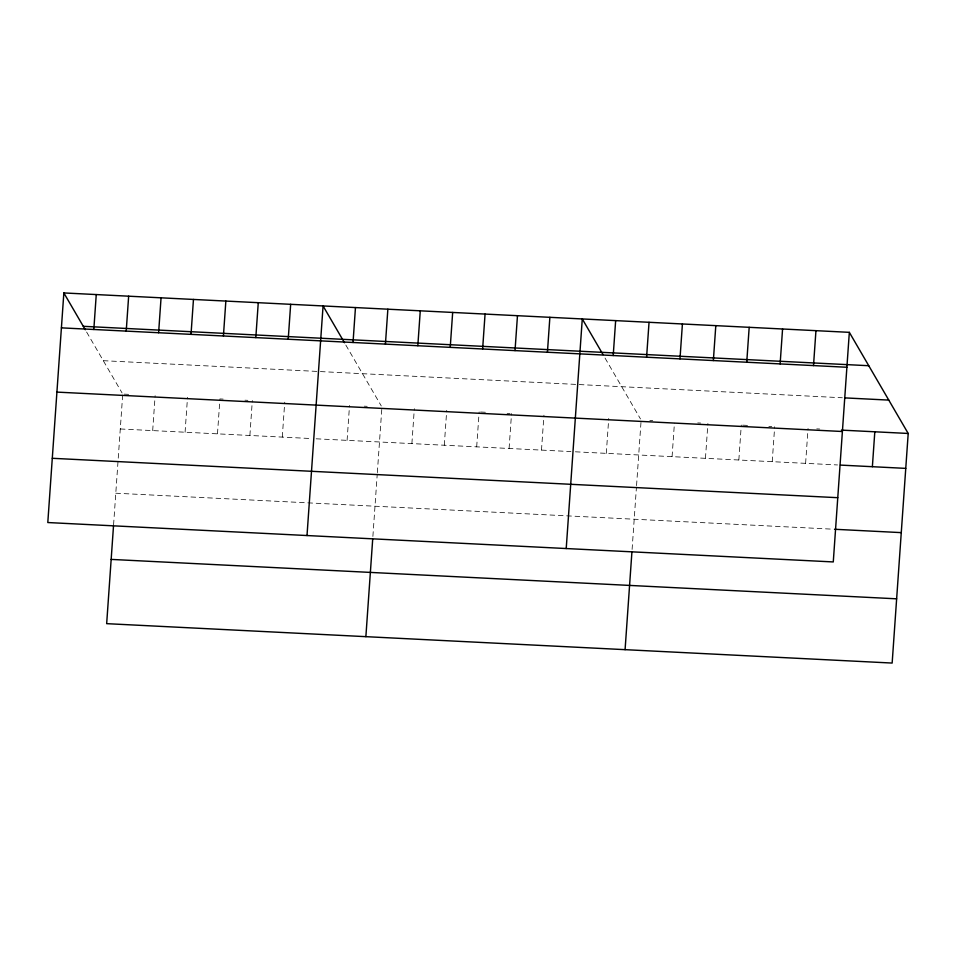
<?xml version="1.0" encoding="UTF-8"?>
<svg xmlns="http://www.w3.org/2000/svg" width="956" height="956" viewBox="0 0 956 956"><rect width="100%" height="100%" fill="white"/><g stroke="black" fill="none" stroke-linecap="round" stroke-linejoin="round"><path stroke-width="0.72" stroke-dasharray="4.78 3.58" d="M113.573 524.88L122.727 394.063M152.685 430.594L155.123 395.688M185.082 432.22L187.519 397.314M217.478 433.845L219.928 398.939L224.337 399.154M249.886 435.47L252.324 400.564M282.283 437.095L284.733 402.189M347.088 440.346L349.526 405.44M372.888 536.436L377.238 474.104M377.345 472.634L381.934 407.065M411.893 443.596L414.33 408.69M444.289 445.221L446.727 410.315M476.685 446.858L479.135 411.94M509.094 448.484L511.532 413.566M541.49 450.109L543.94 415.191M606.295 453.359L608.733 418.441M632.095 549.437L636.445 487.106M636.553 485.636L641.141 420.066M672.08 456.657L674.422 423.197M705.456 458.33L707.906 423.412M738.845 460.003L741.282 425.085M772.233 461.676L774.671 426.758M805.609 463.349L808.047 428.443M103.296 360.687L842.332 397.768M124.196 394.135L128.618 394.35M244.963 400.194L247.903 400.337M364.26 406.18L367.2 406.324M480.605 412.012L486.496 412.311M507.11 413.339L510.062 413.494M649.841 420.509L652.745 420.652M697.749 422.911L700.64 423.054M742.74 425.157L748.548 425.456M768.863 426.472L771.767 426.615M816.759 428.874L819.662 429.017M120.277 428.969L311.74 438.577M316.161 438.804L570.947 451.579M575.369 451.806L837.54 464.951M115.784 493.212L833.046 529.194M605.029 358.046L640.484 418.955M345.821 345.044L381.277 405.953M86.614 332.043L122.069 392.952"/><path stroke-width="1.43" d="M63.849 292.942L47.8 522.538L833.274 561.937L849.334 332.341L63.849 292.942L85.287 329.748M93.819 329.485L96.257 294.567M126.216 331.111L128.654 296.193M113.477 526.314L106.666 623.659L892.151 663.058L908.2 433.462L849.334 332.341M158.612 332.736L161.062 297.818M191.021 334.361L193.459 299.443M223.417 335.986L225.855 301.068M255.814 337.611L258.263 302.694M288.222 339.237L290.66 304.319M307.007 535.539L323.068 305.944L344.495 342.75M353.027 342.487L355.465 307.569M385.423 344.112L387.861 309.194M365.873 636.66L372.685 539.315M417.82 345.737L420.27 310.82M450.228 347.363L452.666 312.445M482.625 348.988L485.062 314.07M515.021 350.613L517.471 315.695M547.43 352.238L549.867 317.32M566.215 548.541L582.276 318.945L603.033 354.604M613.214 355.536L615.652 320.619M625.081 649.662L631.892 552.317M646.591 357.209L649.04 322.303M679.979 358.882L682.417 323.976M713.355 360.567L715.805 325.649M746.744 362.24L749.181 327.322M780.12 363.913L782.57 328.995M813.508 365.586L815.946 330.668M872.374 466.707L874.812 431.789M83.28 326.307L868.753 365.718M61.411 327.86L846.897 367.259M845.235 397.911L888.769 400.098M841.435 430.116L908.2 433.462M56.918 392.103L842.403 431.503M840.443 465.094L905.762 468.38M52.293 458.294L837.767 497.694M834.504 529.265L901.269 532.623M111.159 559.403L896.632 598.815"/></g></svg>
